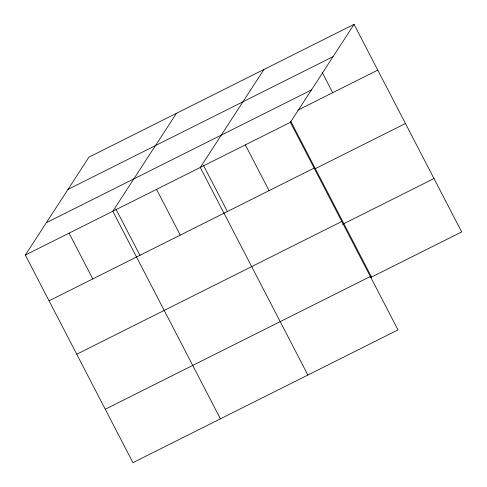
<?xml version="1.0" encoding="UTF-8"?>
<svg xmlns="http://www.w3.org/2000/svg" width="487" height="487" viewBox="0 0 487 487"><rect width="100%" height="100%" fill="white"/><g stroke="black" fill="none" stroke-linecap="round" stroke-linejoin="round"><path stroke-width="0.73" d="M354.055 24.35L290.398 122.31L398.007 329.9L132.945 462.65L25.336 255.054L88.993 157.1L354.055 24.35L461.664 231.946L370.199 277.754M176.464 113.288L112.807 211.248L220.416 418.844M263.936 69.483L200.279 167.443L307.881 375.039M67.985 189.425L333.047 56.675M46.344 222.729L311.406 89.985M297.746 110.196L377.778 70.116M25.336 255.054L290.398 122.31M49.059 300.82L314.121 168.07M315.339 168.654L405.458 123.515M76.739 354.226L341.801 221.475M342.513 224.349L433.984 178.54M105.259 409.244L370.321 276.5M322.254 72.49L332.718 92.682M290.769 121.257L371.544 277.079M245.338 144.876L269.061 190.642M203.304 165.063L227.52 211.79M156.54 189.346L180.263 235.111M115.833 208.868L140.055 255.596M69.075 233.151L92.792 278.917"/></g></svg>
